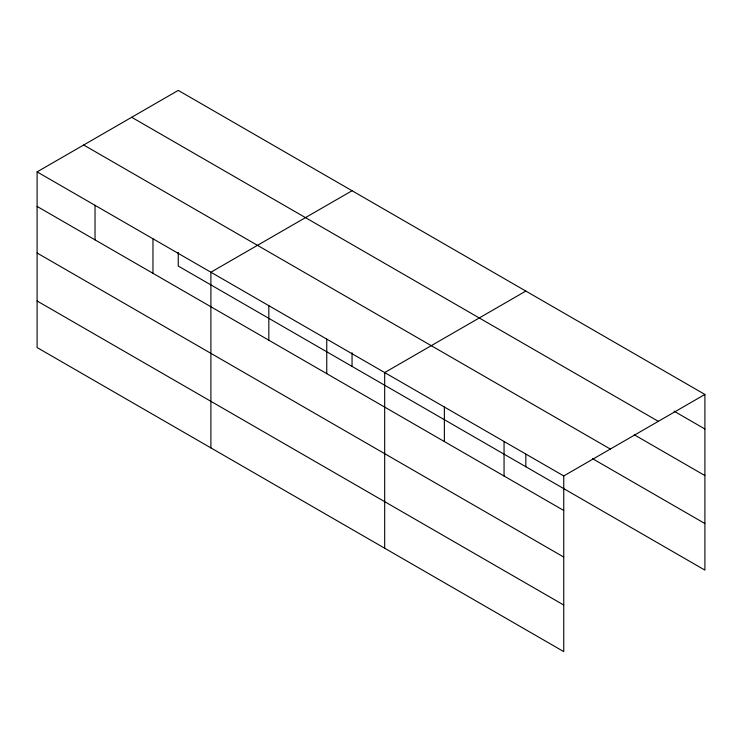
<?xml version="1.0" encoding="UTF-8"?>
<svg xmlns="http://www.w3.org/2000/svg" width="742" height="742" viewBox="0 0 742 742"><rect width="100%" height="100%" fill="white"/><g stroke="black" fill="none" stroke-linecap="round" stroke-linejoin="round"><path stroke-width="1.11" d="M563.744 557.057L563.744 475.947L37.1 171.884L37.1 347.553L563.744 651.606L563.744 557.057L37.1 253.003M178.256 252.428L178.256 266.053L704.9 570.116L704.9 394.447L178.256 90.394L37.1 171.884M352.051 190.731L210.895 272.231L210.895 447.89M525.837 291.068L384.681 372.567L384.681 548.227M563.744 475.947L704.9 394.447M674.061 411.179L704.9 428.987M131.677 117.282L658.321 421.345M634.271 434.784L704.9 475.557M83.679 144.996L610.323 449.049M592.487 458.639L704.9 523.537M37.1 206.424L563.744 510.477M37.1 300.983L563.744 605.036M525.837 454.234L525.837 466.737M504.059 441.481L504.059 476.021M444.375 407.024L444.375 441.564M352.051 352.765L352.051 366.39M326.758 339.122L326.758 373.662M268.827 305.676L268.827 340.207M152.963 238.785L152.963 273.316M95.032 205.339L95.032 239.87"/></g></svg>
